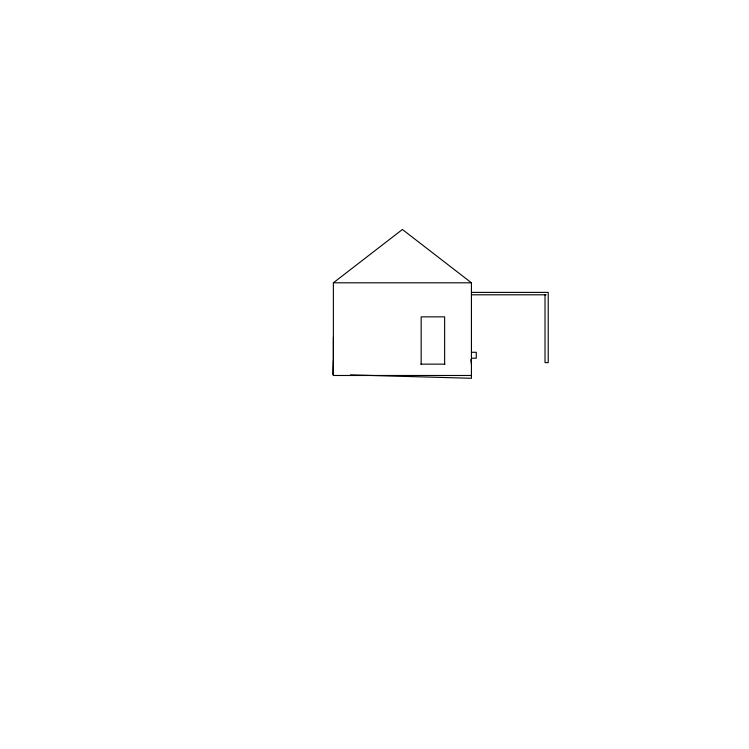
<?xml version="1.0" encoding="UTF-8"?>
<svg xmlns="http://www.w3.org/2000/svg" width="749" height="749" viewBox="0 0 749 749"><rect width="100%" height="100%" fill="white"/><g stroke="black" fill="none" stroke-linecap="round" stroke-linejoin="round"><path stroke-width="1.12" d="M471.43 375.483L333.371 375.483L333.371 337.396M332.968 374.378L333.371 360.522M333.371 375.483L333.371 282.804L402.4 229.484L471.43 282.804L471.43 378.292L350.42 374.875M333.371 282.804L471.43 282.804M471.43 292.391L548.221 292.391L548.221 362.628L545.019 362.628L545.019 294.806M471.43 294.806L546.152 294.806M471.43 352.283L476.261 352.283L476.261 358.2L471.43 358.2M420.779 364.145L444.953 364.145M470.812 359.557L471.43 364.145M444.634 364.145L444.634 316.855L421.163 316.855L421.163 364.145"/></g></svg>
